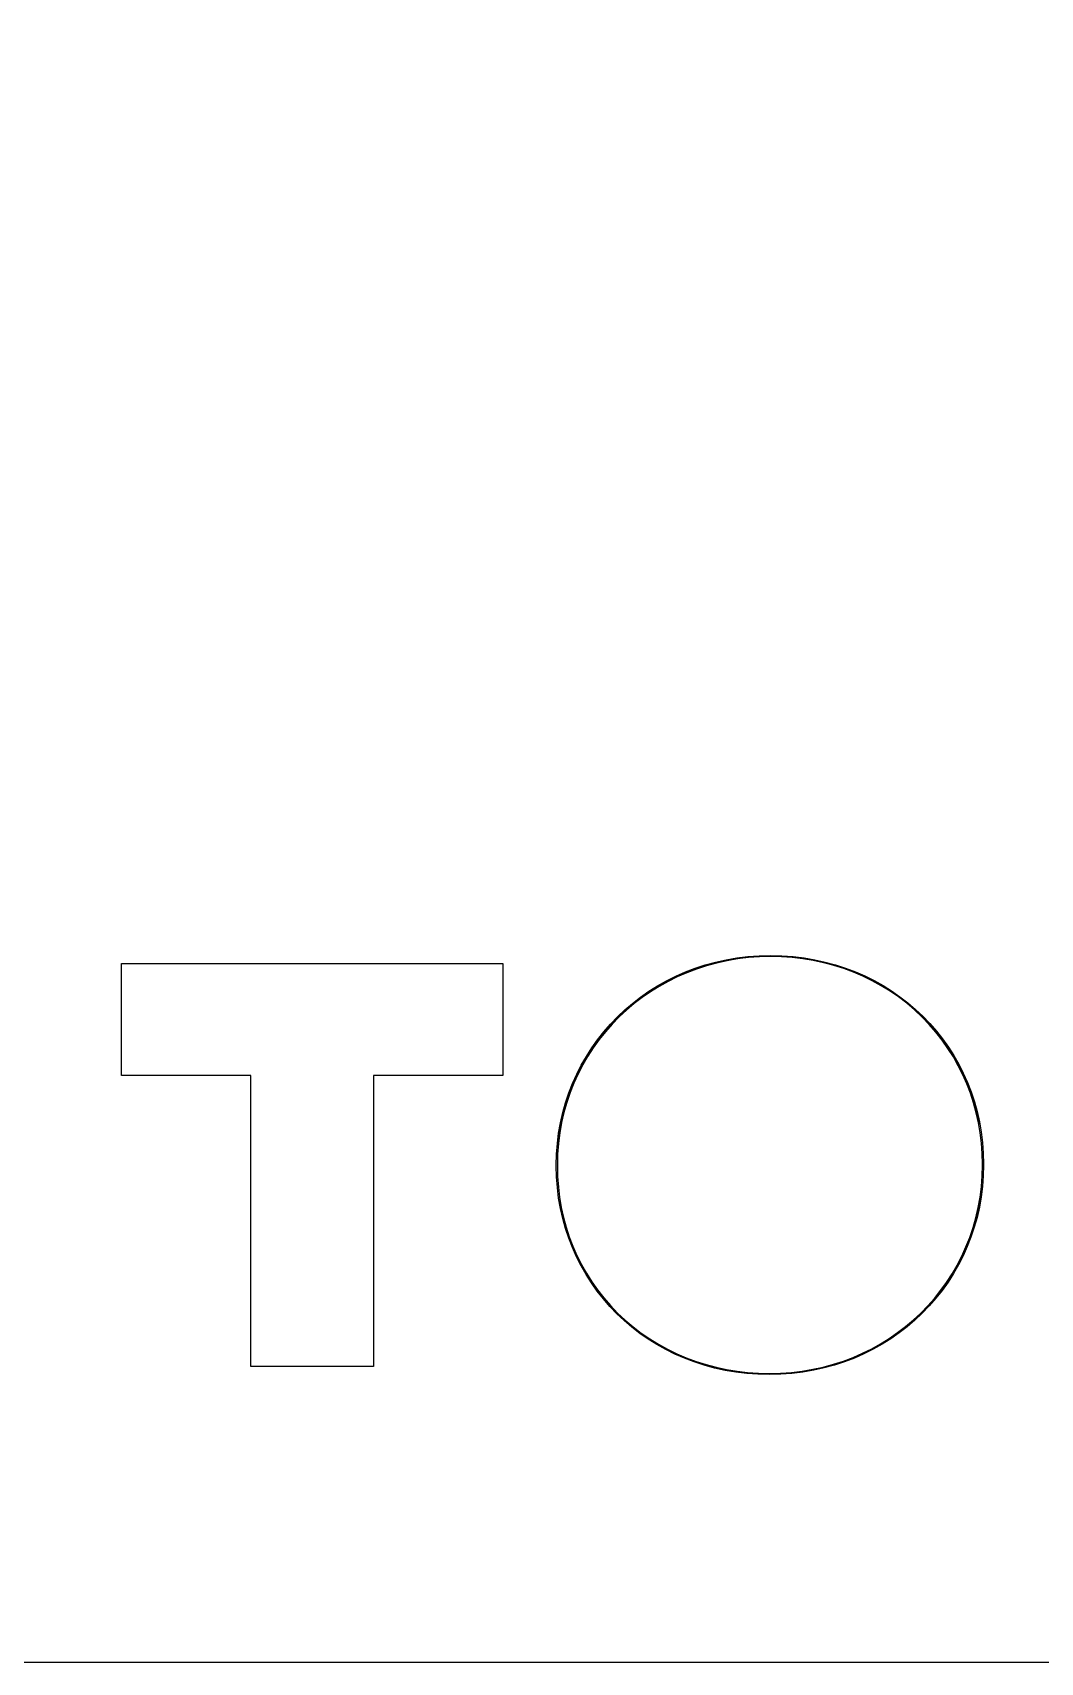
# Model space of a CAD drawing. Extents: x 43 to 403, y -142 to -7.
# Drawn here: x 152.4 to 180.58, y -142.34 to -96.79 of the extents above; entities that cross this region are included whole.
import ezdxf

# ---------------------------------------------------------------- set-up
doc = ezdxf.new("R2010")
doc.units = 0
doc.layers.add('CUT', color=7, linetype='CONTINUOUS')

# ---------------------------------------------------------------- blocks, each defined once
blk = doc.blocks.new('*U15')
at = {"layer": 'CUT', "color": 1}
for points in [[(171.181, -122.896), (170.692, -123.033), (171.181, -122.86)], [(170.692, -123.068), (170.692, -123.033), (171.181, -122.896)], [(171.209, -122.886), (171.181, -122.86), (171.209, -122.85)], [(171.231, -122.878), (171.209, -122.85), (171.231, -122.845)], [(171.242, -122.874), (171.231, -122.845), (171.242, -122.842)], [(171.763, -122.747), (171.242, -122.842), (171.763, -122.713)], [(171.242, -122.874), (171.242, -122.842), (171.763, -122.747)], [(171.793, -122.739), (171.763, -122.713), (171.793, -122.706)], [(171.804, -122.736), (171.793, -122.706), (171.804, -122.704)], [(171.817, -122.733), (171.804, -122.704), (171.817, -122.702)], [(172.37, -122.653), (171.817, -122.702), (172.37, -122.622)], [(171.817, -122.733), (171.817, -122.702), (172.37, -122.653)], [(172.395, -122.649), (172.37, -122.622), (172.395, -122.618)], [(172.402, -122.648), (172.395, -122.618), (172.402, -122.617)], [(172.415, -122.646), (172.402, -122.617), (172.415, -122.616)], [(173.001, -122.618), (172.415, -122.616), (173.001, -122.588)], [(172.415, -122.646), (172.415, -122.616), (173.001, -122.618)], [(173.033, -122.617), (173.001, -122.588), (173.033, -122.587)], [(173.001, -122.618), (173.001, -122.588), (173.033, -122.617)], [(173.033, -122.617), (173.033, -122.587), (173.619, -122.644)], [(173.619, -122.644), (173.033, -122.587), (173.619, -122.615)], [(173.619, -122.644), (173.619, -122.615), (173.633, -122.644)], [(173.633, -122.644), (173.633, -122.615), (173.639, -122.645)], [(173.639, -122.645), (173.639, -122.616), (173.664, -122.648)], [(173.664, -122.648), (173.664, -122.617), (174.217, -122.726)], [(174.217, -122.726), (173.664, -122.617), (174.217, -122.697)], [(174.217, -122.726), (174.217, -122.697), (174.23, -122.728)], [(174.23, -122.728), (174.23, -122.699), (174.241, -122.73)], [(174.241, -122.73), (174.241, -122.7), (174.271, -122.737)], [(174.271, -122.737), (174.271, -122.704), (174.792, -122.862)], [(174.792, -122.862), (174.271, -122.704), (174.792, -122.832)], [(174.792, -122.862), (174.792, -122.832), (174.803, -122.864)], [(174.803, -122.864), (174.803, -122.835), (174.825, -122.872)], [(174.825, -122.872), (174.825, -122.84), (174.854, -122.882)], [(174.854, -122.882), (174.854, -122.847), (175.342, -123.049)], [(175.342, -123.049), (174.854, -122.847), (175.342, -123.019)], [(170.103, -123.349), (169.679, -123.56), (170.103, -123.308)], [(169.679, -123.599), (169.679, -123.56), (170.103, -123.349)], [(170.127, -123.335), (170.103, -123.308), (170.127, -123.294)], [(170.155, -123.319), (170.127, -123.294), (170.155, -123.281)], [(170.17, -123.31), (170.155, -123.281), (170.17, -123.274)], [(170.626, -123.098), (170.17, -123.274), (170.626, -123.06)], [(170.17, -123.31), (170.17, -123.274), (170.626, -123.098)], [(170.653, -123.086), (170.626, -123.06), (170.653, -123.047)], [(170.68, -123.073), (170.653, -123.047), (170.68, -123.038)], [(170.692, -123.068), (170.68, -123.038), (170.692, -123.033)], [(175.342, -123.049), (175.342, -123.019), (175.354, -123.053)], [(175.354, -123.053), (175.354, -123.023), (175.381, -123.066)], [(175.381, -123.066), (175.381, -123.033), (175.408, -123.078)], [(175.408, -123.078), (175.408, -123.042), (175.864, -123.286)], [(175.864, -123.286), (175.408, -123.042), (175.864, -123.255)], [(175.864, -123.286), (175.864, -123.255), (175.879, -123.293)], [(175.879, -123.293), (175.879, -123.262), (175.907, -123.309)], [(175.907, -123.309), (175.907, -123.275), (175.931, -123.324)], [(175.931, -123.324), (175.931, -123.286), (176.355, -123.571)], [(176.355, -123.571), (175.931, -123.286), (176.355, -123.537)], [(169.221, -123.931), (169.191, -123.913), (169.221, -123.891)], [(169.612, -123.647), (169.221, -123.891), (169.612, -123.603)], [(169.221, -123.931), (169.221, -123.891), (169.612, -123.647)], [(169.634, -123.631), (169.612, -123.603), (169.634, -123.587)], [(169.657, -123.615), (169.634, -123.587), (169.657, -123.573)], [(169.679, -123.599), (169.657, -123.573), (169.679, -123.56)], [(176.355, -123.571), (176.355, -123.537), (176.377, -123.583)], [(176.377, -123.583), (176.377, -123.55), (176.4, -123.6)], [(176.4, -123.6), (176.4, -123.564), (176.422, -123.616)], [(176.422, -123.616), (176.422, -123.577), (176.813, -123.9)], [(176.813, -123.9), (176.422, -123.577), (176.813, -123.864)], [(176.813, -123.9), (176.813, -123.864), (176.843, -123.922)], [(176.843, -123.922), (176.843, -123.886), (176.858, -123.936)], [(168.755, -124.353), (168.739, -124.32), (168.755, -124.302)], [(168.76, -124.348), (168.755, -124.302), (168.76, -124.298)], [(168.8, -124.305), (168.76, -124.298), (168.8, -124.261)], [(169.157, -123.988), (168.8, -124.261), (169.157, -123.941)], [(168.8, -124.305), (168.8, -124.261), (169.157, -123.988)], [(169.176, -123.972), (169.157, -123.941), (169.176, -123.924)], [(169.191, -123.958), (169.176, -123.924), (169.191, -123.913)], [(176.858, -123.936), (176.858, -123.897), (176.877, -123.953)], [(176.877, -123.953), (176.877, -123.911), (177.234, -124.272)], [(177.234, -124.272), (177.234, -124.231), (177.274, -124.307)], [(177.274, -124.307), (177.274, -124.267), (177.279, -124.313)], [(177.279, -124.313), (177.279, -124.272), (177.295, -124.33)], [(177.295, -124.33), (177.295, -124.286), (177.616, -124.682)], [(168.078, -125.164), (168.078, -125.113), (168.361, -124.791)], [(168.374, -124.774), (168.361, -124.735), (168.374, -124.718)], [(168.375, -124.773), (168.374, -124.718), (168.375, -124.717)], [(168.375, -124.773), (168.375, -124.717), (168.418, -124.716)], [(168.418, -124.716), (168.418, -124.67), (168.739, -124.37)], [(177.616, -124.682), (177.616, -124.637), (177.658, -124.729)], [(177.658, -124.729), (177.658, -124.683), (177.66, -124.73)], [(177.66, -124.73), (177.66, -124.685), (177.673, -124.748)], [(177.673, -124.748), (177.673, -124.699), (177.956, -125.128)], [(167.783, -125.644), (167.783, -125.587), (168.026, -125.248)], [(168.036, -125.231), (168.026, -125.185), (168.036, -125.169)], [(168.038, -125.229), (168.036, -125.169), (168.038, -125.167)], [(168.038, -125.229), (168.038, -125.167), (168.078, -125.164)], [(177.956, -125.128), (177.956, -125.077), (177.996, -125.182)], [(177.996, -125.182), (177.996, -125.131), (177.998, -125.185)], [(177.998, -125.185), (177.998, -125.133), (178.008, -125.202)], [(178.008, -125.202), (178.008, -125.147), (178.251, -125.608)], [(167.743, -125.725), (167.736, -125.667), (167.743, -125.652)], [(167.749, -125.714), (167.743, -125.652), (167.749, -125.643)], [(167.783, -125.644), (167.749, -125.643), (167.783, -125.587)], [(178.251, -125.608), (178.251, -125.55), (178.285, -125.665)], [(178.285, -125.665), (178.285, -125.606), (178.29, -125.676)], [(178.29, -125.676), (178.29, -125.614), (178.298, -125.692)], [(178.298, -125.692), (178.298, -125.627), (178.499, -126.12)], [(167.498, -126.254), (167.493, -126.177), (167.498, -126.163)], [(167.509, -126.224), (167.498, -126.163), (167.509, -126.141)], [(167.535, -126.154), (167.509, -126.141), (167.535, -126.087)], [(167.535, -126.154), (167.535, -126.087), (167.736, -125.74)], [(178.499, -126.12), (178.499, -126.049), (178.525, -126.174)], [(178.525, -126.174), (178.525, -126.103), (178.536, -126.205)], [(178.536, -126.205), (178.536, -126.126), (178.541, -126.219)], [(178.541, -126.219), (178.541, -126.136), (178.697, -126.659)], [(167.337, -126.692), (167.321, -126.653), (167.337, -126.607)], [(167.337, -126.692), (167.337, -126.607), (167.493, -126.267)], [(178.697, -126.659), (178.697, -126.569), (178.713, -126.707)], [(178.713, -126.707), (178.713, -126.615), (178.731, -126.777)], [(167.193, -127.254), (167.193, -127.136), (167.3, -126.836)], [(167.303, -126.824), (167.3, -126.713), (167.303, -126.701)], [(167.321, -126.757), (167.303, -126.701), (167.321, -126.653)], [(178.731, -126.777), (178.731, -126.664), (178.734, -126.789)], [(178.734, -126.789), (178.734, -126.672), (178.841, -127.225)], [(167.104, -127.839), (167.104, -127.641), (167.159, -127.474)], [(167.161, -127.465), (167.159, -127.272), (167.161, -127.262)], [(167.184, -127.31), (167.161, -127.262), (167.184, -127.17)], [(167.193, -127.254), (167.184, -127.17), (167.193, -127.136)], [(178.841, -127.225), (178.841, -127.099), (178.85, -127.259)], [(178.85, -127.259), (178.85, -127.132), (178.873, -127.421)], [(178.873, -127.421), (178.873, -127.226), (178.875, -127.43)], [(178.875, -127.43), (178.875, -127.231), (178.93, -127.811)], [(167.073, -129.073), (167.044, -128.442), (167.073, -127.851)], [(167.074, -129.078), (167.073, -127.844), (167.074, -127.842)], [(167.073, -129.076), (167.073, -127.851), (167.073, -127.844)], [(167.073, -129.076), (167.073, -127.844), (167.074, -129.078)], [(167.073, -129.073), (167.073, -127.851), (167.073, -129.076)], [(167.102, -127.886), (167.074, -127.842), (167.102, -127.656)], [(167.104, -127.839), (167.102, -127.656), (167.104, -127.641)], [(178.93, -127.811), (178.93, -127.604), (178.932, -127.827)], [(178.932, -127.827), (178.932, -127.62), (178.96, -128.41)], [(167.044, -128.475), (167.044, -128.442), (167.073, -129.073)], [(178.96, -129.043), (178.932, -128.999), (178.96, -128.442)], [(167.074, -129.078), (167.074, -128.475), (167.102, -129.265)], [(167.102, -129.265), (167.102, -129.057), (167.104, -129.281)], [(167.104, -129.281), (167.104, -129.073), (167.159, -129.654)], [(178.875, -129.613), (178.875, -129.411), (178.93, -129.244)], [(178.932, -129.228), (178.93, -129.046), (178.932, -128.999)], [(167.159, -129.654), (167.159, -129.455), (167.161, -129.659)], [(167.161, -129.659), (167.161, -129.464), (167.184, -129.753)], [(167.184, -129.753), (167.184, -129.626), (167.193, -129.786)], [(167.193, -129.786), (167.193, -129.66), (167.3, -130.213)], [(178.734, -130.172), (178.734, -130.049), (178.841, -129.748)], [(178.85, -129.715), (178.841, -129.631), (178.85, -129.575)], [(178.873, -129.622), (178.85, -129.575), (178.873, -129.42)], [(178.875, -129.613), (178.873, -129.42), (178.875, -129.411)], [(167.3, -130.213), (167.3, -130.096), (167.303, -130.221)], [(167.303, -130.221), (167.303, -130.108), (167.321, -130.269)], [(167.321, -130.269), (167.321, -130.178), (167.337, -130.316)], [(167.337, -130.316), (167.337, -130.226), (167.493, -130.749)], [(178.713, -130.231), (178.697, -130.193), (178.713, -130.128)], [(178.731, -130.183), (178.713, -130.128), (178.731, -130.06)], [(178.734, -130.172), (178.731, -130.06), (178.734, -130.049)], [(167.493, -130.749), (167.493, -130.666), (167.498, -130.759)], [(167.498, -130.759), (167.498, -130.68), (167.509, -130.782)], [(167.509, -130.782), (167.509, -130.711), (167.535, -130.836)], [(178.525, -130.744), (178.499, -130.731), (178.525, -130.661)], [(178.536, -130.721), (178.525, -130.661), (178.536, -130.631)], [(178.541, -130.708), (178.536, -130.631), (178.541, -130.618)], [(178.541, -130.708), (178.541, -130.618), (178.697, -130.278)], [(167.535, -130.836), (167.535, -130.765), (167.736, -131.258)], [(178.285, -131.242), (178.251, -131.241), (178.285, -131.171)], [(178.29, -131.233), (178.285, -131.171), (178.29, -131.16)], [(178.298, -131.218), (178.29, -131.16), (178.298, -131.145)], [(178.298, -131.218), (178.298, -131.145), (178.499, -130.798)], [(167.736, -131.258), (167.736, -131.193), (167.743, -131.271)], [(167.743, -131.271), (167.743, -131.209), (167.749, -131.279)], [(167.749, -131.279), (167.749, -131.22), (167.783, -131.336)], [(167.783, -131.336), (167.783, -131.277), (168.026, -131.738)], [(178.008, -131.699), (177.998, -131.653), (178.008, -131.637)], [(178.008, -131.699), (178.008, -131.637), (178.251, -131.298)], [(168.026, -131.738), (168.026, -131.684), (168.036, -131.752)], [(168.036, -131.752), (168.036, -131.7), (168.038, -131.754)], [(168.038, -131.754), (168.038, -131.703), (168.078, -131.808)], [(168.078, -131.808), (168.078, -131.757), (168.361, -132.186)], [(177.673, -132.15), (177.66, -132.111), (177.673, -132.094)], [(177.673, -132.15), (177.673, -132.094), (177.956, -131.772)], [(177.956, -131.772), (177.956, -131.721), (177.996, -131.718)], [(177.998, -131.716), (177.996, -131.656), (177.998, -131.653)], [(168.361, -132.186), (168.361, -132.138), (168.374, -132.201)], [(168.374, -132.201), (168.374, -132.155), (168.375, -132.202)], [(168.375, -132.202), (168.375, -132.157), (168.418, -132.248)], [(168.418, -132.248), (168.418, -132.204), (168.739, -132.599)], [(177.274, -132.588), (177.234, -132.58), (177.274, -132.537)], [(177.279, -132.583), (177.274, -132.537), (177.279, -132.532)], [(177.295, -132.565), (177.279, -132.532), (177.295, -132.514)], [(177.295, -132.565), (177.295, -132.514), (177.616, -132.215)], [(177.616, -132.215), (177.616, -132.169), (177.658, -132.168)], [(177.66, -132.167), (177.658, -132.112), (177.66, -132.111)], [(168.739, -132.599), (168.739, -132.555), (168.755, -132.613)], [(168.755, -132.613), (168.755, -132.572), (168.76, -132.618)], [(168.76, -132.618), (168.76, -132.578), (168.8, -132.654)], [(168.8, -132.654), (168.8, -132.614), (169.157, -132.974)], [(169.157, -132.974), (169.157, -132.933), (169.176, -132.988)], [(169.176, -132.988), (169.176, -132.95), (169.191, -132.999)], [(169.191, -132.999), (169.191, -132.964), (169.221, -133.022)], [(169.221, -133.022), (169.221, -132.985), (169.612, -133.308)], [(169.612, -133.308), (169.221, -132.985), (169.612, -133.269)], [(176.813, -132.994), (176.422, -133.238), (176.813, -132.954)], [(176.422, -133.282), (176.422, -133.238), (176.813, -132.994)], [(176.843, -132.972), (176.813, -132.954), (176.843, -132.927)], [(176.858, -132.961), (176.843, -132.927), (176.858, -132.913)], [(176.877, -132.944), (176.858, -132.913), (176.877, -132.897)], [(177.234, -132.623), (176.877, -132.897), (177.234, -132.58)], [(176.877, -132.944), (176.877, -132.897), (177.234, -132.623)], [(169.612, -133.308), (169.612, -133.269), (169.634, -133.321)], [(169.634, -133.321), (169.634, -133.285), (169.657, -133.335)], [(169.657, -133.335), (169.657, -133.302), (169.679, -133.348)], [(169.679, -133.348), (169.679, -133.315), (170.103, -133.599)], [(170.103, -133.599), (169.679, -133.315), (170.103, -133.562)], [(176.355, -133.325), (175.931, -133.536), (176.355, -133.286)], [(175.931, -133.577), (175.931, -133.536), (176.355, -133.325)], [(176.377, -133.312), (176.355, -133.286), (176.377, -133.271)], [(176.4, -133.298), (176.377, -133.271), (176.4, -133.254)], [(176.422, -133.282), (176.4, -133.254), (176.422, -133.238)], [(170.103, -133.599), (170.103, -133.562), (170.127, -133.61)], [(170.127, -133.61), (170.127, -133.576), (170.155, -133.623)], [(170.155, -133.623), (170.155, -133.592), (170.17, -133.63)], [(170.17, -133.63), (170.17, -133.599), (170.626, -133.843)], [(170.626, -133.843), (170.17, -133.599), (170.626, -133.807)], [(170.626, -133.843), (170.626, -133.807), (170.653, -133.853)], [(170.653, -133.853), (170.653, -133.82), (170.68, -133.862)], [(170.68, -133.862), (170.68, -133.832), (170.692, -133.866)], [(170.692, -133.866), (170.692, -133.836), (171.181, -134.038)], [(171.181, -134.038), (170.692, -133.836), (171.181, -134.004)], [(175.342, -133.852), (174.854, -133.989), (175.342, -133.817)], [(174.854, -134.025), (174.854, -133.989), (175.342, -133.852)], [(175.354, -133.848), (175.342, -133.817), (175.354, -133.812)], [(175.381, -133.838), (175.354, -133.812), (175.381, -133.799)], [(175.408, -133.825), (175.381, -133.799), (175.408, -133.787)], [(175.864, -133.611), (175.408, -133.787), (175.864, -133.575)], [(175.408, -133.825), (175.408, -133.787), (175.864, -133.611)], [(175.879, -133.604), (175.864, -133.575), (175.879, -133.566)], [(175.907, -133.591), (175.879, -133.566), (175.907, -133.55)], [(175.931, -133.577), (175.907, -133.55), (175.931, -133.536)], [(171.181, -134.038), (171.181, -134.004), (171.209, -134.045)], [(171.209, -134.045), (171.209, -134.013), (171.231, -134.05)], [(171.231, -134.05), (171.231, -134.021), (171.242, -134.053)], [(171.242, -134.053), (171.242, -134.023), (171.763, -134.181)], [(171.763, -134.181), (171.242, -134.023), (171.763, -134.148)], [(171.763, -134.181), (171.763, -134.148), (171.793, -134.185)], [(171.793, -134.185), (171.793, -134.155), (171.804, -134.187)], [(171.804, -134.187), (171.804, -134.157), (171.817, -134.189)], [(171.817, -134.189), (171.817, -134.159), (172.37, -134.268)], [(172.37, -134.268), (171.817, -134.159), (172.37, -134.237)], [(172.37, -134.268), (172.37, -134.237), (172.395, -134.27)], [(172.395, -134.27), (172.395, -134.24), (172.402, -134.27)], [(172.402, -134.27), (172.402, -134.241), (172.415, -134.271)], [(172.415, -134.271), (172.415, -134.241), (173.001, -134.298)], [(173.001, -134.298), (172.415, -134.241), (173.001, -134.268)], [(173.033, -134.297), (173.001, -134.268), (173.033, -134.267)], [(173.001, -134.298), (173.001, -134.268), (173.033, -134.297)], [(173.619, -134.269), (173.033, -134.267), (173.619, -134.239)], [(173.033, -134.297), (173.033, -134.267), (173.619, -134.269)], [(173.633, -134.268), (173.619, -134.239), (173.633, -134.237)], [(173.639, -134.267), (173.633, -134.237), (173.639, -134.236)], [(173.664, -134.263), (173.639, -134.236), (173.664, -134.232)], [(174.217, -134.183), (173.664, -134.232), (174.217, -134.152)], [(173.664, -134.263), (173.664, -134.232), (174.217, -134.183)], [(174.23, -134.181), (174.217, -134.152), (174.23, -134.149)], [(174.241, -134.179), (174.23, -134.149), (174.241, -134.146)], [(174.271, -134.172), (174.241, -134.146), (174.271, -134.138)], [(174.792, -134.043), (174.271, -134.138), (174.792, -134.011)], [(174.271, -134.172), (174.271, -134.138), (174.792, -134.043)], [(174.803, -134.04), (174.792, -134.011), (174.803, -134.007)], [(174.825, -134.035), (174.803, -134.007), (174.825, -133.999)], [(174.854, -134.025), (174.825, -133.999), (174.854, -133.989)]]:
    blk.add_solid(points, dxfattribs=at)
at = {"layer": 'CUT', "color": 1, "extrusion": (0, 0, -1)}
for points in [[(-171.181, -122.896), (-171.181, -122.86), (-171.209, -122.886)], [(-171.209, -122.886), (-171.209, -122.85), (-171.231, -122.878)], [(-171.231, -122.878), (-171.231, -122.845), (-171.242, -122.874)], [(-171.763, -122.747), (-171.763, -122.713), (-171.793, -122.739)], [(-171.793, -122.739), (-171.793, -122.706), (-171.804, -122.736)], [(-171.804, -122.736), (-171.804, -122.704), (-171.817, -122.733)], [(-172.37, -122.653), (-172.37, -122.622), (-172.395, -122.649)], [(-172.395, -122.649), (-172.395, -122.618), (-172.402, -122.648)], [(-172.402, -122.648), (-172.402, -122.617), (-172.415, -122.646)], [(-173.633, -122.644), (-173.619, -122.615), (-173.633, -122.615)], [(-173.639, -122.645), (-173.633, -122.615), (-173.639, -122.616)], [(-173.664, -122.648), (-173.639, -122.616), (-173.664, -122.617)], [(-174.23, -122.728), (-174.217, -122.697), (-174.23, -122.699)], [(-174.241, -122.73), (-174.23, -122.699), (-174.241, -122.7)], [(-174.271, -122.737), (-174.241, -122.7), (-174.271, -122.704)], [(-174.803, -122.864), (-174.792, -122.832), (-174.803, -122.835)], [(-174.825, -122.872), (-174.803, -122.835), (-174.825, -122.84)], [(-174.854, -122.882), (-174.825, -122.84), (-174.854, -122.847)], [(-170.103, -123.349), (-170.103, -123.308), (-170.127, -123.335)], [(-170.127, -123.335), (-170.127, -123.294), (-170.155, -123.319)], [(-170.155, -123.319), (-170.155, -123.281), (-170.17, -123.31)], [(-170.626, -123.098), (-170.626, -123.06), (-170.653, -123.086)], [(-170.653, -123.086), (-170.653, -123.047), (-170.68, -123.073)], [(-170.68, -123.073), (-170.68, -123.038), (-170.692, -123.068)], [(-175.354, -123.053), (-175.342, -123.019), (-175.354, -123.023)], [(-175.381, -123.066), (-175.354, -123.023), (-175.381, -123.033)], [(-175.408, -123.078), (-175.381, -123.033), (-175.408, -123.042)], [(-175.879, -123.293), (-175.864, -123.255), (-175.879, -123.262)], [(-175.907, -123.309), (-175.879, -123.262), (-175.907, -123.275)], [(-175.931, -123.324), (-175.907, -123.275), (-175.931, -123.286)], [(-169.612, -123.647), (-169.612, -123.603), (-169.634, -123.631)], [(-169.634, -123.631), (-169.634, -123.587), (-169.657, -123.615)], [(-169.657, -123.615), (-169.657, -123.573), (-169.679, -123.599)], [(-176.377, -123.583), (-176.355, -123.537), (-176.377, -123.55)], [(-176.4, -123.6), (-176.377, -123.55), (-176.4, -123.564)], [(-176.422, -123.616), (-176.4, -123.564), (-176.422, -123.577)], [(-176.843, -123.922), (-176.813, -123.864), (-176.843, -123.886)], [(-176.858, -123.936), (-176.843, -123.886), (-176.858, -123.897)], [(-168.739, -124.37), (-168.418, -124.67), (-168.739, -124.32)], [(-168.739, -124.37), (-168.739, -124.32), (-168.755, -124.353)], [(-168.755, -124.353), (-168.755, -124.302), (-168.76, -124.348)], [(-168.76, -124.348), (-168.76, -124.298), (-168.8, -124.305)], [(-169.157, -123.988), (-169.157, -123.941), (-169.176, -123.972)], [(-169.176, -123.972), (-169.176, -123.924), (-169.191, -123.958)], [(-169.191, -123.958), (-169.191, -123.913), (-169.221, -123.931)], [(-176.877, -123.953), (-176.858, -123.897), (-176.877, -123.911)], [(-177.234, -124.272), (-176.877, -123.911), (-177.234, -124.231)], [(-177.274, -124.307), (-177.234, -124.231), (-177.274, -124.267)], [(-177.279, -124.313), (-177.274, -124.267), (-177.279, -124.272)], [(-177.295, -124.33), (-177.279, -124.272), (-177.295, -124.286)], [(-177.616, -124.682), (-177.295, -124.286), (-177.616, -124.637)], [(-168.361, -124.791), (-168.078, -125.113), (-168.361, -124.735)], [(-168.361, -124.791), (-168.361, -124.735), (-168.374, -124.774)], [(-168.374, -124.774), (-168.374, -124.718), (-168.375, -124.773)], [(-168.418, -124.716), (-168.375, -124.717), (-168.418, -124.67)], [(-177.658, -124.729), (-177.616, -124.637), (-177.658, -124.683)], [(-177.66, -124.73), (-177.658, -124.683), (-177.66, -124.685)], [(-177.673, -124.748), (-177.66, -124.685), (-177.673, -124.699)], [(-177.956, -125.128), (-177.673, -124.699), (-177.956, -125.077)], [(-168.026, -125.248), (-167.783, -125.587), (-168.026, -125.185)], [(-168.026, -125.248), (-168.026, -125.185), (-168.036, -125.231)], [(-168.036, -125.231), (-168.036, -125.169), (-168.038, -125.229)], [(-168.078, -125.164), (-168.038, -125.167), (-168.078, -125.113)], [(-177.996, -125.182), (-177.956, -125.077), (-177.996, -125.131)], [(-177.998, -125.185), (-177.996, -125.131), (-177.998, -125.133)], [(-178.008, -125.202), (-177.998, -125.133), (-178.008, -125.147)], [(-178.251, -125.608), (-178.008, -125.147), (-178.251, -125.55)], [(-167.736, -125.74), (-167.535, -126.087), (-167.736, -125.667)], [(-167.736, -125.74), (-167.736, -125.667), (-167.743, -125.725)], [(-167.743, -125.725), (-167.743, -125.652), (-167.749, -125.714)], [(-167.749, -125.714), (-167.749, -125.643), (-167.783, -125.644)], [(-178.285, -125.665), (-178.251, -125.55), (-178.285, -125.606)], [(-178.29, -125.676), (-178.285, -125.606), (-178.29, -125.614)], [(-178.298, -125.692), (-178.29, -125.614), (-178.298, -125.627)], [(-178.499, -126.12), (-178.298, -125.627), (-178.499, -126.049)], [(-167.498, -126.254), (-167.498, -126.163), (-167.509, -126.224)], [(-167.509, -126.224), (-167.509, -126.141), (-167.535, -126.154)], [(-178.525, -126.174), (-178.499, -126.049), (-178.525, -126.103)], [(-178.536, -126.205), (-178.525, -126.103), (-178.536, -126.126)], [(-178.541, -126.219), (-178.536, -126.126), (-178.541, -126.136)], [(-178.697, -126.659), (-178.541, -126.136), (-178.697, -126.569)], [(-167.493, -126.267), (-167.337, -126.607), (-167.493, -126.177)], [(-167.493, -126.267), (-167.493, -126.177), (-167.498, -126.254)], [(-178.713, -126.707), (-178.697, -126.569), (-178.713, -126.615)], [(-178.731, -126.777), (-178.713, -126.615), (-178.731, -126.664)], [(-167.3, -126.836), (-167.193, -127.136), (-167.3, -126.713)], [(-167.3, -126.836), (-167.3, -126.713), (-167.303, -126.824)], [(-167.303, -126.824), (-167.303, -126.701), (-167.321, -126.757)], [(-167.321, -126.757), (-167.321, -126.653), (-167.337, -126.692)], [(-178.734, -126.789), (-178.731, -126.664), (-178.734, -126.672)], [(-178.841, -127.225), (-178.734, -126.672), (-178.841, -127.099)], [(-167.159, -127.474), (-167.104, -127.641), (-167.159, -127.272)], [(-167.159, -127.474), (-167.159, -127.272), (-167.161, -127.465)], [(-167.161, -127.465), (-167.161, -127.262), (-167.184, -127.31)], [(-167.184, -127.31), (-167.184, -127.17), (-167.193, -127.254)], [(-178.85, -127.259), (-178.841, -127.099), (-178.85, -127.132)], [(-178.873, -127.421), (-178.85, -127.132), (-178.873, -127.226)], [(-178.875, -127.43), (-178.873, -127.226), (-178.875, -127.231)], [(-178.93, -127.811), (-178.875, -127.231), (-178.93, -127.604)], [(-167.074, -128.442), (-167.074, -127.842), (-167.102, -127.886)], [(-167.102, -127.886), (-167.102, -127.656), (-167.104, -127.839)], [(-178.932, -127.827), (-178.93, -127.604), (-178.932, -127.62)], [(-178.96, -128.41), (-178.932, -127.62), (-178.96, -127.807)], [(-178.96, -129.043), (-178.96, -127.807), (-178.96, -129.041)], [(-178.96, -129.041), (-178.96, -127.807), (-178.96, -127.809)], [(-178.96, -129.041), (-178.96, -127.809), (-178.961, -129.034)], [(-178.961, -129.034), (-178.96, -127.809), (-178.961, -127.812)], [(-178.961, -129.034), (-178.961, -127.812), (-178.99, -128.442)], [(-178.99, -128.442), (-178.961, -127.812), (-178.99, -128.41)], [(-167.102, -129.265), (-167.074, -128.475), (-167.102, -129.057)], [(-167.104, -129.281), (-167.102, -129.057), (-167.104, -129.073)], [(-167.159, -129.654), (-167.104, -129.073), (-167.159, -129.455)], [(-178.93, -129.244), (-178.875, -129.411), (-178.93, -129.046)], [(-178.93, -129.244), (-178.93, -129.046), (-178.932, -129.228)], [(-178.932, -129.228), (-178.932, -128.999), (-178.96, -129.043)], [(-167.161, -129.659), (-167.159, -129.455), (-167.161, -129.464)], [(-167.184, -129.753), (-167.161, -129.464), (-167.184, -129.626)], [(-167.193, -129.786), (-167.184, -129.626), (-167.193, -129.66)], [(-167.3, -130.213), (-167.193, -129.66), (-167.3, -130.096)], [(-178.841, -129.748), (-178.734, -130.049), (-178.841, -129.631)], [(-178.841, -129.748), (-178.841, -129.631), (-178.85, -129.715)], [(-178.85, -129.715), (-178.85, -129.575), (-178.873, -129.622)], [(-178.873, -129.622), (-178.873, -129.42), (-178.875, -129.613)], [(-167.303, -130.221), (-167.3, -130.096), (-167.303, -130.108)], [(-167.321, -130.269), (-167.303, -130.108), (-167.321, -130.178)], [(-167.337, -130.316), (-167.321, -130.178), (-167.337, -130.226)], [(-167.493, -130.749), (-167.337, -130.226), (-167.493, -130.666)], [(-178.697, -130.278), (-178.541, -130.618), (-178.697, -130.193)], [(-178.697, -130.278), (-178.697, -130.193), (-178.713, -130.231)], [(-178.713, -130.231), (-178.713, -130.128), (-178.731, -130.183)], [(-178.731, -130.183), (-178.731, -130.06), (-178.734, -130.172)], [(-167.498, -130.759), (-167.493, -130.666), (-167.498, -130.68)], [(-167.509, -130.782), (-167.498, -130.68), (-167.509, -130.711)], [(-167.535, -130.836), (-167.509, -130.711), (-167.535, -130.765)], [(-178.525, -130.744), (-178.525, -130.661), (-178.536, -130.721)], [(-178.536, -130.721), (-178.536, -130.631), (-178.541, -130.708)], [(-167.736, -131.258), (-167.535, -130.765), (-167.736, -131.193)], [(-178.285, -131.242), (-178.285, -131.171), (-178.29, -131.233)], [(-178.29, -131.233), (-178.29, -131.16), (-178.298, -131.218)], [(-178.499, -130.798), (-178.298, -131.145), (-178.499, -130.731)], [(-178.499, -130.798), (-178.499, -130.731), (-178.525, -130.744)], [(-167.743, -131.271), (-167.736, -131.193), (-167.743, -131.209)], [(-167.749, -131.279), (-167.743, -131.209), (-167.749, -131.22)], [(-167.783, -131.336), (-167.749, -131.22), (-167.783, -131.277)], [(-168.026, -131.738), (-167.783, -131.277), (-168.026, -131.684)], [(-178.251, -131.298), (-178.008, -131.637), (-178.251, -131.241)], [(-178.251, -131.298), (-178.251, -131.241), (-178.285, -131.242)], [(-168.036, -131.752), (-168.026, -131.684), (-168.036, -131.7)], [(-168.038, -131.754), (-168.036, -131.7), (-168.038, -131.703)], [(-168.078, -131.808), (-168.038, -131.703), (-168.078, -131.757)], [(-168.361, -132.186), (-168.078, -131.757), (-168.361, -132.138)], [(-177.956, -131.772), (-177.673, -132.094), (-177.956, -131.721)], [(-177.996, -131.718), (-177.956, -131.721), (-177.996, -131.656)], [(-177.996, -131.718), (-177.996, -131.656), (-177.998, -131.716)], [(-177.998, -131.716), (-177.998, -131.653), (-178.008, -131.699)], [(-168.374, -132.201), (-168.361, -132.138), (-168.374, -132.155)], [(-168.375, -132.202), (-168.374, -132.155), (-168.375, -132.157)], [(-168.418, -132.248), (-168.375, -132.157), (-168.418, -132.204)], [(-168.739, -132.599), (-168.418, -132.204), (-168.739, -132.555)], [(-177.274, -132.588), (-177.274, -132.537), (-177.279, -132.583)], [(-177.279, -132.583), (-177.279, -132.532), (-177.295, -132.565)], [(-177.616, -132.215), (-177.295, -132.514), (-177.616, -132.169)], [(-177.658, -132.168), (-177.616, -132.169), (-177.658, -132.112)], [(-177.658, -132.168), (-177.658, -132.112), (-177.66, -132.167)], [(-177.66, -132.167), (-177.66, -132.111), (-177.673, -132.15)], [(-168.755, -132.613), (-168.739, -132.555), (-168.755, -132.572)], [(-168.76, -132.618), (-168.755, -132.572), (-168.76, -132.578)], [(-168.8, -132.654), (-168.76, -132.578), (-168.8, -132.614)], [(-169.157, -132.974), (-168.8, -132.614), (-169.157, -132.933)], [(-169.176, -132.988), (-169.157, -132.933), (-169.176, -132.95)], [(-169.191, -132.999), (-169.176, -132.95), (-169.191, -132.964)], [(-169.221, -133.022), (-169.191, -132.964), (-169.221, -132.985)], [(-176.813, -132.994), (-176.813, -132.954), (-176.843, -132.972)], [(-176.843, -132.972), (-176.843, -132.927), (-176.858, -132.961)], [(-176.858, -132.961), (-176.858, -132.913), (-176.877, -132.944)], [(-177.234, -132.623), (-177.234, -132.58), (-177.274, -132.588)], [(-169.634, -133.321), (-169.612, -133.269), (-169.634, -133.285)], [(-169.657, -133.335), (-169.634, -133.285), (-169.657, -133.302)], [(-169.679, -133.348), (-169.657, -133.302), (-169.679, -133.315)], [(-176.355, -133.325), (-176.355, -133.286), (-176.377, -133.312)], [(-176.377, -133.312), (-176.377, -133.271), (-176.4, -133.298)], [(-176.4, -133.298), (-176.4, -133.254), (-176.422, -133.282)], [(-170.127, -133.61), (-170.103, -133.562), (-170.127, -133.576)], [(-170.155, -133.623), (-170.127, -133.576), (-170.155, -133.592)], [(-170.17, -133.63), (-170.155, -133.592), (-170.17, -133.599)], [(-170.653, -133.853), (-170.626, -133.807), (-170.653, -133.82)], [(-170.68, -133.862), (-170.653, -133.82), (-170.68, -133.832)], [(-170.692, -133.866), (-170.68, -133.832), (-170.692, -133.836)], [(-175.342, -133.852), (-175.342, -133.817), (-175.354, -133.848)], [(-175.354, -133.848), (-175.354, -133.812), (-175.381, -133.838)], [(-175.381, -133.838), (-175.381, -133.799), (-175.408, -133.825)], [(-175.864, -133.611), (-175.864, -133.575), (-175.879, -133.604)], [(-175.879, -133.604), (-175.879, -133.566), (-175.907, -133.591)], [(-175.907, -133.591), (-175.907, -133.55), (-175.931, -133.577)], [(-171.209, -134.045), (-171.181, -134.004), (-171.209, -134.013)], [(-171.231, -134.05), (-171.209, -134.013), (-171.231, -134.021)], [(-171.242, -134.053), (-171.231, -134.021), (-171.242, -134.023)], [(-171.793, -134.185), (-171.763, -134.148), (-171.793, -134.155)], [(-171.804, -134.187), (-171.793, -134.155), (-171.804, -134.157)], [(-171.817, -134.189), (-171.804, -134.157), (-171.817, -134.159)], [(-172.395, -134.27), (-172.37, -134.237), (-172.395, -134.24)], [(-172.402, -134.27), (-172.395, -134.24), (-172.402, -134.241)], [(-172.415, -134.271), (-172.402, -134.241), (-172.415, -134.241)], [(-173.619, -134.269), (-173.619, -134.239), (-173.633, -134.268)], [(-173.633, -134.268), (-173.633, -134.237), (-173.639, -134.267)], [(-173.639, -134.267), (-173.639, -134.236), (-173.664, -134.263)], [(-174.217, -134.183), (-174.217, -134.152), (-174.23, -134.181)], [(-174.23, -134.181), (-174.23, -134.149), (-174.241, -134.179)], [(-174.241, -134.179), (-174.241, -134.146), (-174.271, -134.172)], [(-174.792, -134.043), (-174.792, -134.011), (-174.803, -134.04)], [(-174.803, -134.04), (-174.803, -134.007), (-174.825, -134.035)], [(-174.825, -134.035), (-174.825, -133.999), (-174.854, -134.025)]]:
    blk.add_solid(points, dxfattribs=at)
blk = doc.blocks.new('BLOCK_14')
at = {"layer": 'CUT'}
for points, knots in [([(173.033, -122.587), (169.61, -122.587), (167.044, -125.209), (167.044, -128.442), (167.044, -128.442), (167.044, -128.475), (167.044, -128.475), (167.044, -131.709), (169.579, -134.298), (173.001, -134.298), (176.423, -134.298), (178.99, -131.676), (178.99, -128.442), (178.99, -128.442), (178.99, -128.41), (178.99, -128.41), (178.99, -125.177), (176.455, -122.587), (173.033, -122.587), (173.033, -122.587), (173.033, -122.587), (173.033, -122.587)], [0, 0, 0, 0, 1, 1, 1, 2, 2, 2, 3, 3, 3, 4, 4, 4, 5, 5, 5, 6, 6, 6, 7, 7, 7, 7]), ([(173.033, -122.617), (174.667, -122.617), (176.173, -123.217), (177.274, -124.307), (178.361, -125.385), (178.96, -126.842), (178.96, -128.41), (178.96, -128.41), (178.96, -128.442), (178.96, -128.442), (178.96, -131.709), (176.343, -134.268), (173.001, -134.268), (171.367, -134.268), (169.86, -133.668), (168.76, -132.578), (167.673, -131.501), (167.074, -130.043), (167.074, -128.475), (167.074, -128.475), (167.074, -128.442), (167.074, -128.442), (167.074, -125.176), (169.691, -122.617), (173.033, -122.617)], [0, 0, 0, 0, 1, 1, 1, 2, 2, 2, 3, 3, 3, 4, 4, 4, 5, 5, 5, 6, 6, 6, 7, 7, 7, 8, 8, 8, 8])]:
    blk.add_open_spline(points, degree=3, knots=knots, dxfattribs=at)
at = {"layer": 'CUT', "color": 1}
blk.add_blockref('*U15', (0, 0), dxfattribs=at)
blk = doc.blocks.new('BLOCK_13')
at = {"layer": 'CUT'}
blk.add_blockref('BLOCK_14', (0, 0), dxfattribs=at)

msp = doc.modelspace()

# ---------------------------------------------------------------- linework, layer by layer
at = {"layer": 'CUT', "color": 1}
for points in [[(45.175, -7.743), (265.123, -7.743), (265.123, -142.343), (45.175, -142.343)], [(158.502, -125.937), (154.89, -125.937), (154.89, -122.812), (165.548, -122.812), (165.548, -125.937), (161.936, -125.937), (161.936, -134.073), (158.502, -134.073), (158.502, -125.937)]]:
    msp.add_lwpolyline(points, dxfattribs=at)

# ---------------------------------------------------------------- block references
at = {"layer": 'CUT'}
msp.add_blockref('BLOCK_13', (0, 0), dxfattribs=at)

doc.saveas('drawing.dxf')
